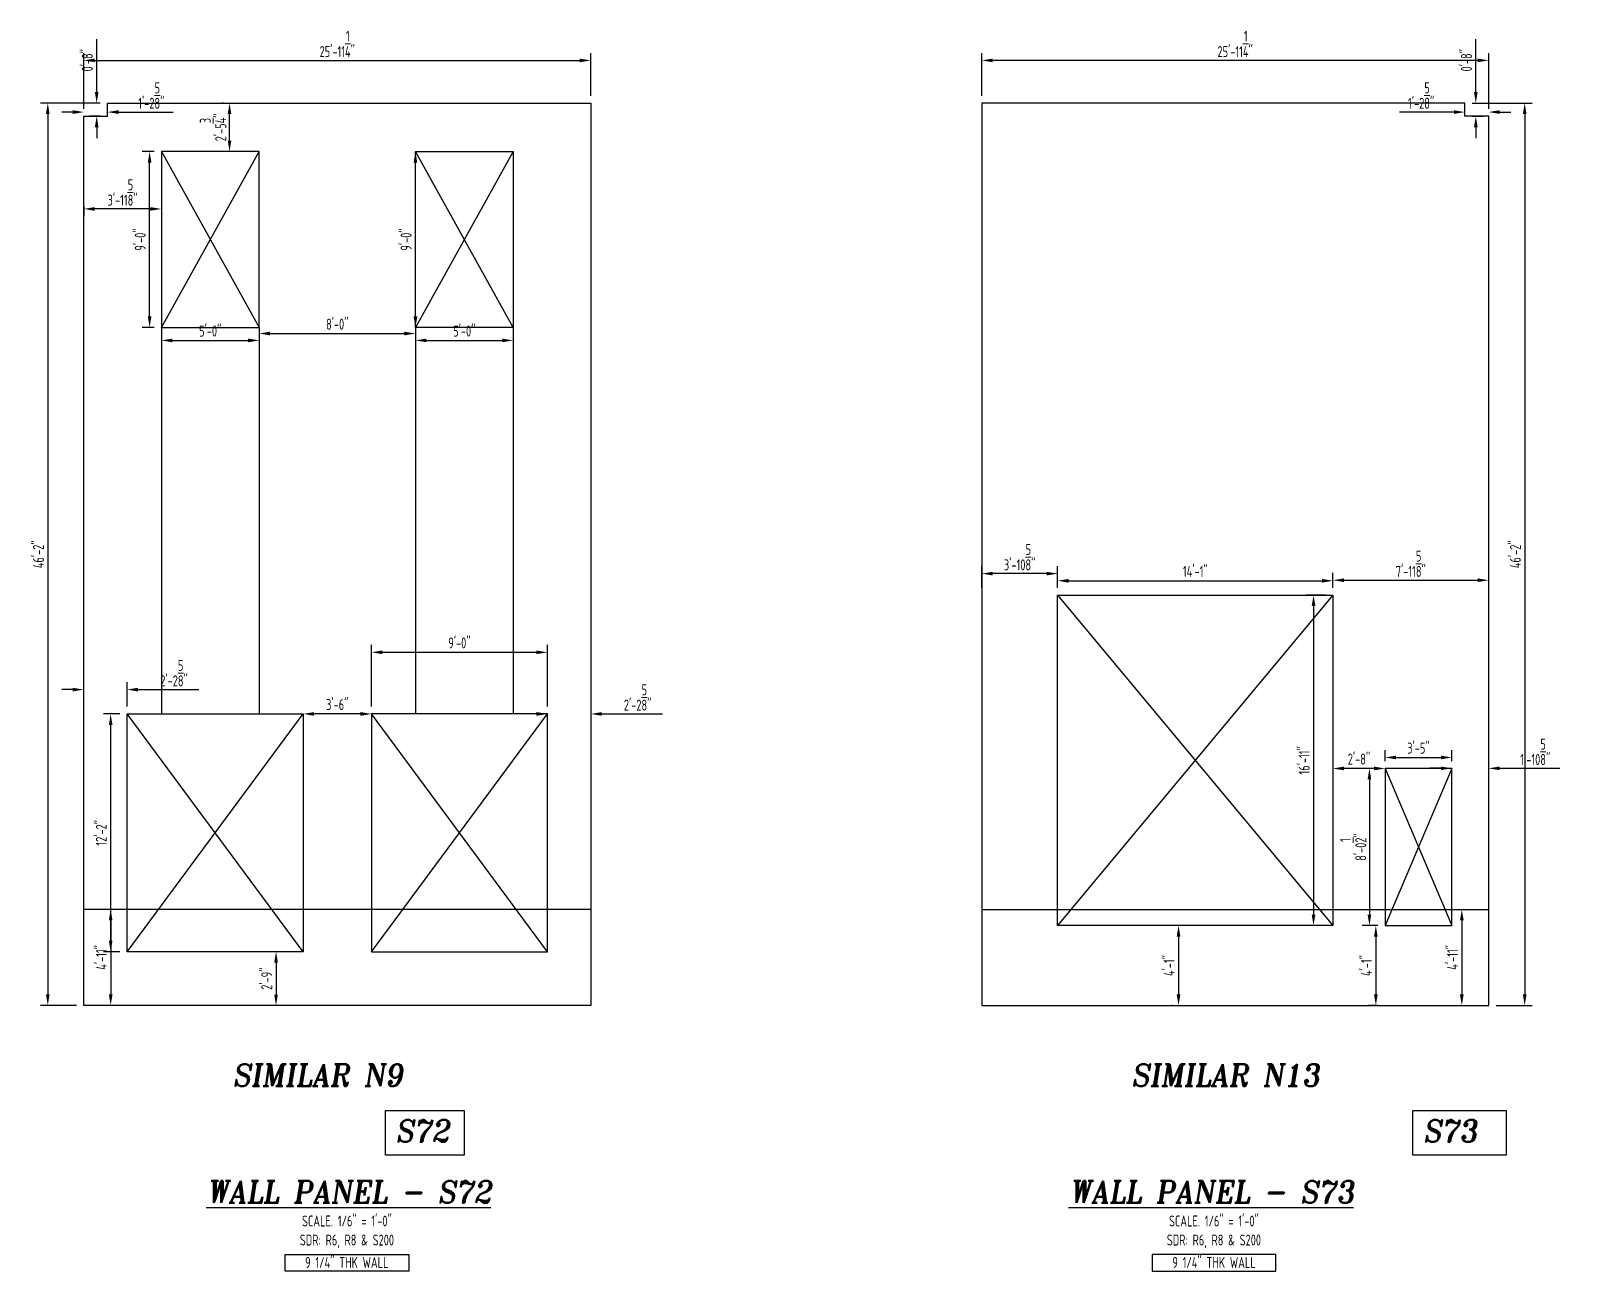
# Model space of a CAD drawing. Header units: inches. Extents: x -3675 to 38568, y -2433 to 4174.
# Drawn here: x 31306 to 32249, y 1179 to 1940 of the extents above; entities that cross this region are included whole.
import ezdxf
from ezdxf.enums import TextEntityAlignment as Align

# ---------------------------------------------------------------- set-up
doc = ezdxf.new("R2010")
doc.units = ezdxf.units.IN
doc.header["$MEASUREMENT"] = 0
doc.layers.get('0').update_dxf_attribs({"linetype": 'CONTINUOUS'})
doc.layers.get('Defpoints').update_dxf_attribs({"linetype": 'CONTINUOUS'})
for name, color, linetype in [('0-25', 7, 'CONTINUOUS'), ('0-35', 3, 'CONTINUOUS'), ('0-35TEXT', 3, 'CONTINUOUS'), ('0-50', 10, 'CONTINUOUS'), ('Hatch', 253, 'CONTINUOUS')]:
    doc.layers.add(name, color=color, linetype=linetype)
doc.layers.add('COVER', color=6, linetype='CONTINUOUS', lineweight=0, plot=False)
doc.styles.add('AR', font='ARCHQUIK.shx', dxfattribs={"width": 0.8})
doc.styles.add('ROMANT', font='romant')
doc.dimstyles.new('CADS_DIM_48', dxfattribs={"dimscale": 48, "dimtxt": 0.09375, "dimasz": 0.09375, "dimexe": 0.0625, "dimexo": 0.0625, "dimgap": 0.09375, "dimtad": 0, "dimtih": 1, "dimtoh": 1, "dimzin": 1, "dimdsep": 46, "dimlunit": 4, "dimtxsty": 'AR', "dimblk": 'CLOSED', "dimcen": 0.1875, "dimadec": 0, "dimazin": 0, "dimtfac": 1, "dimtofl": 0, "dimtmove": 0, "dimatfit": 1, "dimldrblk": 'DOTBLANK', "dimfxl": 1, "dimtzin": 0, "dimarcsym": 0})

# ---------------------------------------------------------------- blocks, each defined once
blk = doc.blocks.new('*D255')
at = {"layer": 'COVER', "color": 0, "lineweight": -2, "transparency": 16777216}
for p, q in [((31331.96, 1890.29), (31325.21, 1890.29)), ((31338.71, 1892.27), (31338.71, 1894.79)), ((31353.33, 1892.27), (31353.33, 1894.79)), ((31360.08, 1890.29), (31393.49, 1890.29))]:
    blk.add_line(p, q, dxfattribs=at)
at = {"layer": 'COVER', "color": 0, "transparency": 16777216}
for points in [[(31331.96, 1891.41), (31331.96, 1889.16), (31338.71, 1890.29)], [(31360.08, 1891.41), (31360.08, 1889.16), (31353.33, 1890.29)]]:
    blk.add_solid(points, dxfattribs=at)
at = {"layer": 'Defpoints', "color": 0, "transparency": 16777216}
for p in [(31338.71, 1887.77), (31353.33, 1890.29), (31353.33, 1887.77)]:
    blk.add_point(p, dxfattribs=at)
at = {"layer": 'COVER', "color": 0, "transparency": 16777216, "insert": (31380.16, 1900.41), "char_height": 6.75, "attachment_point": 5, "style": 'AR'}
blk.add_mtext('1\'-2{\\H1.000000x;\\S5/8;}"', dxfattribs=at)
blk = doc.blocks.new('_DotBlank')
at = {"layer": '0-35', "color": 0, "lineweight": -2}
blk.add_line((-0.5, 0), (-1, 0), dxfattribs=at)
blk.add_circle((0, 0), 0.5, dxfattribs=at)
blk = doc.blocks.new('*D256')
at = {"layer": 'COVER', "color": 0, "lineweight": -2, "transparency": 16777216}
for p, q in [((31346.63, 1902.52), (31346.63, 1934.99)), ((31348.83, 1895.77), (31342.13, 1895.77)), ((31348.83, 1887.77), (31342.13, 1887.77)), ((31346.63, 1881.02), (31346.63, 1874.27))]:
    blk.add_line(p, q, dxfattribs=at)
at = {"layer": 'COVER', "color": 0, "transparency": 16777216}
for points in [[(31345.5, 1902.52), (31347.75, 1902.52), (31346.63, 1895.77)], [(31345.5, 1881.02), (31347.75, 1881.02), (31346.63, 1887.77)]]:
    blk.add_solid(points, dxfattribs=at)
at = {"layer": 'Defpoints', "color": 0, "transparency": 16777216}
for p in [(31346.63, 1895.77), (31353.33, 1895.77), (31353.33, 1887.77)]:
    blk.add_point(p, dxfattribs=at)
at = {"layer": 'COVER', "color": 0, "transparency": 16777216, "insert": (31340.89, 1922.13), "char_height": 6.75, "attachment_point": 5, "rotation": 90, "style": 'AR'}
blk.add_mtext('0\'-8"', dxfattribs=at)
blk = doc.blocks.new('*D257')
at = {"layer": 'COVER', "color": 0, "lineweight": -2, "transparency": 16777216}
for p, q in [((31338.71, 1892.27), (31338.71, 1926.51)), ((31649.96, 1900.27), (31649.96, 1926.51)), ((31345.46, 1922.01), (31643.21, 1922.01))]:
    blk.add_line(p, q, dxfattribs=at)
at = {"layer": 'COVER', "color": 0, "transparency": 16777216}
for points in [[(31345.46, 1923.14), (31345.46, 1920.89), (31338.71, 1922.01)], [(31643.21, 1923.14), (31643.21, 1920.89), (31649.96, 1922.01)]]:
    blk.add_solid(points, dxfattribs=at)
at = {"layer": 'Defpoints', "color": 0, "transparency": 16777216}
for p in [(31649.96, 1922.01), (31338.71, 1887.77), (31649.96, 1895.77)]:
    blk.add_point(p, dxfattribs=at)
at = {"layer": 'COVER', "color": 0, "transparency": 16777216, "insert": (31494.33, 1932.14), "char_height": 6.75, "attachment_point": 5, "style": 'AR'}
blk.add_mtext('25\'-11{\\H1.000000x;\\S1/4;}"', dxfattribs=at)
blk = doc.blocks.new('*D258')
at = {"layer": 'COVER', "color": 0, "lineweight": -2, "transparency": 16777216}
for p, q in [((31348.83, 1895.77), (31312.1, 1895.77)), ((31316.6, 1889.02), (31316.6, 1348.52)), ((31334.21, 1341.77), (31312.1, 1341.77))]:
    blk.add_line(p, q, dxfattribs=at)
at = {"layer": 'COVER', "color": 0, "transparency": 16777216}
for points in [[(31315.47, 1889.02), (31317.72, 1889.02), (31316.6, 1895.77)], [(31315.47, 1348.52), (31317.72, 1348.52), (31316.6, 1341.77)]]:
    blk.add_solid(points, dxfattribs=at)
at = {"layer": 'Defpoints', "color": 0, "transparency": 16777216}
for p in [(31353.33, 1895.77), (31316.6, 1341.77), (31338.71, 1341.77)]:
    blk.add_point(p, dxfattribs=at)
at = {"layer": 'COVER', "color": 0, "transparency": 16777216, "insert": (31310.86, 1618.77), "char_height": 6.75, "attachment_point": 5, "rotation": 90, "style": 'AR'}
blk.add_mtext('46\'-2"', dxfattribs=at)
blk = doc.blocks.new('*D259')
at = {"layer": 'COVER', "color": 0, "lineweight": -2, "transparency": 16777216}
for p, q in [((31338.71, 1832.48), (31338.71, 1826.32)), ((31379.58, 1830.82), (31345.46, 1830.82)), ((31386.33, 1832.48), (31386.33, 1826.32))]:
    blk.add_line(p, q, dxfattribs=at)
at = {"layer": 'COVER', "color": 0, "transparency": 16777216}
for points in [[(31345.46, 1831.94), (31345.46, 1829.69), (31338.71, 1830.82)], [(31379.58, 1831.94), (31379.58, 1829.69), (31386.33, 1830.82)]]:
    blk.add_solid(points, dxfattribs=at)
at = {"layer": 'Defpoints', "color": 0, "transparency": 16777216}
for p in [(31338.71, 1836.98), (31338.71, 1830.82), (31386.33, 1836.98)]:
    blk.add_point(p, dxfattribs=at)
at = {"layer": 'COVER', "color": 0, "transparency": 16777216, "insert": (31362.52, 1840.94), "char_height": 6.75, "attachment_point": 5, "style": 'AR'}
blk.add_mtext('3\'-11{\\H1.000000x;\\S5/8;}"', dxfattribs=at)
blk = doc.blocks.new('*D260')
at = {"layer": 'COVER', "color": 0, "lineweight": -2, "transparency": 16777216}
blk.add_line((31508.58, 1520.77), (31480.08, 1520.77), dxfattribs=at)
at = {"layer": 'COVER', "color": 0, "transparency": 16777216}
for points in [[(31480.08, 1521.89), (31480.08, 1519.64), (31473.33, 1520.77)], [(31508.58, 1521.89), (31508.58, 1519.64), (31515.33, 1520.77)]]:
    blk.add_solid(points, dxfattribs=at)
at = {"layer": 'Defpoints', "color": 0, "transparency": 16777216}
for p in [(31473.33, 1520.77), (31473.33, 1520.77), (31515.33, 1520.77)]:
    blk.add_point(p, dxfattribs=at)
at = {"layer": 'COVER', "color": 0, "transparency": 16777216, "insert": (31494.33, 1526.51), "char_height": 6.75, "attachment_point": 5, "style": 'AR'}
blk.add_mtext('3\'-6"', dxfattribs=at)
blk = doc.blocks.new('*D261')
at = {"layer": 'COVER', "color": 0, "lineweight": -2, "transparency": 16777216}
for p, q in [((31515.33, 1525.27), (31515.33, 1563.08)), ((31522.08, 1558.58), (31616.58, 1558.58)), ((31623.33, 1525.27), (31623.33, 1563.08))]:
    blk.add_line(p, q, dxfattribs=at)
at = {"layer": 'COVER', "color": 0, "transparency": 16777216}
for points in [[(31522.08, 1559.71), (31522.08, 1557.46), (31515.33, 1558.58)], [(31616.58, 1559.71), (31616.58, 1557.46), (31623.33, 1558.58)]]:
    blk.add_solid(points, dxfattribs=at)
at = {"layer": 'Defpoints', "color": 0, "transparency": 16777216}
for p in [(31623.33, 1558.58), (31515.33, 1520.77), (31623.33, 1520.77)]:
    blk.add_point(p, dxfattribs=at)
at = {"layer": 'COVER', "color": 0, "transparency": 16777216, "insert": (31569.33, 1564.33), "char_height": 6.75, "attachment_point": 5, "style": 'AR'}
blk.add_mtext('9\'-0"', dxfattribs=at)
blk = doc.blocks.new('*D262')
at = {"layer": 'COVER', "color": 0, "lineweight": -2, "transparency": 16777216}
for p, q in [((31616.58, 1520.77), (31609.83, 1520.77)), ((31656.71, 1520.77), (31694.03, 1520.77))]:
    blk.add_line(p, q, dxfattribs=at)
at = {"layer": 'COVER', "color": 0, "transparency": 16777216}
for points in [[(31616.58, 1521.89), (31616.58, 1519.64), (31623.33, 1520.77)], [(31656.71, 1521.89), (31656.71, 1519.64), (31649.96, 1520.77)]]:
    blk.add_solid(points, dxfattribs=at)
at = {"layer": 'Defpoints', "color": 0, "transparency": 16777216}
for p in [(31623.33, 1520.77), (31649.96, 1520.77), (31649.96, 1520.77)]:
    blk.add_point(p, dxfattribs=at)
at = {"layer": 'COVER', "color": 0, "transparency": 16777216, "insert": (31678.74, 1530.89), "char_height": 6.75, "attachment_point": 5, "style": 'AR'}
blk.add_mtext('2\'-2{\\H1.000000x;\\S5/8;}"', dxfattribs=at)
blk = doc.blocks.new('*D263')
at = {"layer": 'COVER', "color": 0, "lineweight": -2, "transparency": 16777216}
for p, q in [((31338.71, 1525.27), (31338.71, 1540.19)), ((31365.33, 1525.27), (31365.33, 1540.19)), ((31331.96, 1535.69), (31325.21, 1535.69)), ((31372.08, 1535.69), (31409.4, 1535.69))]:
    blk.add_line(p, q, dxfattribs=at)
at = {"layer": 'COVER', "color": 0, "transparency": 16777216}
for points in [[(31331.96, 1536.81), (31331.96, 1534.56), (31338.71, 1535.69)], [(31372.08, 1536.81), (31372.08, 1534.56), (31365.33, 1535.69)]]:
    blk.add_solid(points, dxfattribs=at)
at = {"layer": 'Defpoints', "color": 0, "transparency": 16777216}
for p in [(31338.71, 1535.69), (31338.71, 1520.77), (31365.33, 1520.77)]:
    blk.add_point(p, dxfattribs=at)
at = {"layer": 'COVER', "color": 0, "transparency": 16777216, "insert": (31394.12, 1545.81), "char_height": 6.75, "attachment_point": 5, "style": 'AR'}
blk.add_mtext('2\'-2{\\H1.000000x;\\S5/8;}"', dxfattribs=at)
blk = doc.blocks.new('*D264')
at = {"layer": 'COVER', "color": 0, "lineweight": -2, "transparency": 16777216}
for p, q in [((31360.83, 1520.77), (31350.71, 1520.77)), ((31355.21, 1381.52), (31355.21, 1514.02)), ((31360.83, 1374.77), (31350.71, 1374.77))]:
    blk.add_line(p, q, dxfattribs=at)
at = {"layer": 'COVER', "color": 0, "transparency": 16777216}
for points in [[(31354.09, 1514.02), (31356.34, 1514.02), (31355.21, 1520.77)], [(31354.09, 1381.52), (31356.34, 1381.52), (31355.21, 1374.77)]]:
    blk.add_solid(points, dxfattribs=at)
at = {"layer": 'Defpoints', "color": 0, "transparency": 16777216}
for p in [(31355.21, 1520.77), (31365.33, 1520.77), (31365.33, 1374.77)]:
    blk.add_point(p, dxfattribs=at)
at = {"layer": 'COVER', "color": 0, "transparency": 16777216, "insert": (31349.47, 1447.77), "char_height": 6.75, "attachment_point": 5, "rotation": 90, "style": 'AR'}
blk.add_mtext('12\'-2"', dxfattribs=at)
blk = doc.blocks.new('*D265')
at = {"layer": 'COVER', "color": 0, "lineweight": -2, "transparency": 16777216}
for p, q in [((31351.27, 1400.77), (31350.71, 1400.77)), ((31355.21, 1394.02), (31355.21, 1348.52)), ((31351.27, 1341.77), (31350.71, 1341.77))]:
    blk.add_line(p, q, dxfattribs=at)
at = {"layer": 'COVER', "color": 0, "transparency": 16777216}
for points in [[(31354.09, 1394.02), (31356.34, 1394.02), (31355.21, 1400.77)], [(31354.09, 1348.52), (31356.34, 1348.52), (31355.21, 1341.77)]]:
    blk.add_solid(points, dxfattribs=at)
at = {"layer": 'Defpoints', "color": 0, "transparency": 16777216}
for p in [(31355.77, 1400.77), (31355.21, 1341.77), (31355.77, 1341.77)]:
    blk.add_point(p, dxfattribs=at)
at = {"layer": 'COVER', "color": 0, "transparency": 16777216, "insert": (31349.47, 1371.27), "char_height": 6.75, "attachment_point": 5, "rotation": 90, "style": 'AR'}
blk.add_mtext('4\'-11"', dxfattribs=at)
blk = doc.blocks.new('*D266')
at = {"layer": 'COVER', "color": 0, "lineweight": -2, "transparency": 16777216}
for p, q in [((31381.83, 1866.02), (31374.62, 1866.02)), ((31379.12, 1764.81), (31379.12, 1859.27)), ((31381.83, 1758.06), (31374.62, 1758.06))]:
    blk.add_line(p, q, dxfattribs=at)
at = {"layer": 'COVER', "color": 0, "transparency": 16777216}
for points in [[(31377.99, 1859.27), (31380.24, 1859.27), (31379.12, 1866.02)], [(31377.99, 1764.81), (31380.24, 1764.81), (31379.12, 1758.06)]]:
    blk.add_solid(points, dxfattribs=at)
at = {"layer": 'Defpoints', "color": 0, "transparency": 16777216}
for p in [(31379.12, 1866.02), (31386.33, 1866.02), (31386.33, 1758.06)]:
    blk.add_point(p, dxfattribs=at)
at = {"layer": 'COVER', "color": 0, "transparency": 16777216, "insert": (31373.38, 1812.04), "char_height": 6.75, "attachment_point": 5, "rotation": 90, "style": 'AR'}
blk.add_mtext('9\'-0"', dxfattribs=at)
blk = doc.blocks.new('*D267')
at = {"layer": 'COVER', "color": 0, "lineweight": -2, "transparency": 16777216}
for p, q in [((31386.33, 1753.56), (31386.33, 1745.59)), ((31393.08, 1750.09), (31439.59, 1750.09)), ((31446.34, 1753.56), (31446.34, 1745.59))]:
    blk.add_line(p, q, dxfattribs=at)
at = {"layer": 'COVER', "color": 0, "transparency": 16777216}
for points in [[(31393.08, 1751.21), (31393.08, 1748.96), (31386.33, 1750.09)], [(31439.59, 1751.21), (31439.59, 1748.96), (31446.34, 1750.09)]]:
    blk.add_solid(points, dxfattribs=at)
at = {"layer": 'Defpoints', "color": 0, "transparency": 16777216}
for p in [(31386.33, 1758.06), (31446.34, 1758.06), (31446.34, 1750.09)]:
    blk.add_point(p, dxfattribs=at)
at = {"layer": 'COVER', "color": 0, "transparency": 16777216, "insert": (31416.34, 1755.83), "char_height": 6.75, "attachment_point": 5, "style": 'AR'}
blk.add_mtext('5\'-0"', dxfattribs=at)
blk = doc.blocks.new('*D268')
at = {"layer": 'COVER', "color": 0, "lineweight": -2, "transparency": 16777216}
for p, q in [((31446.34, 1753.56), (31446.34, 1749.82)), ((31453.09, 1754.32), (31535.58, 1754.32)), ((31542.33, 1753.56), (31542.33, 1749.82))]:
    blk.add_line(p, q, dxfattribs=at)
at = {"layer": 'COVER', "color": 0, "transparency": 16777216}
for points in [[(31453.09, 1755.45), (31453.09, 1753.2), (31446.34, 1754.32)], [(31535.58, 1755.45), (31535.58, 1753.2), (31542.33, 1754.32)]]:
    blk.add_solid(points, dxfattribs=at)
at = {"layer": 'Defpoints', "color": 0, "transparency": 16777216}
for p in [(31446.34, 1758.06), (31542.33, 1758.06), (31542.33, 1754.32)]:
    blk.add_point(p, dxfattribs=at)
at = {"layer": 'COVER', "color": 0, "transparency": 16777216, "insert": (31494.33, 1760.06), "char_height": 6.75, "attachment_point": 5, "style": 'AR'}
blk.add_mtext('8\'-0"', dxfattribs=at)
blk = doc.blocks.new('*D269')
at = {"layer": 'COVER', "color": 0, "lineweight": -2, "transparency": 16777216}
blk.add_line((31542.33, 1764.81), (31542.33, 1859.27), dxfattribs=at)
at = {"layer": 'COVER', "color": 0, "transparency": 16777216}
for points in [[(31541.2, 1859.27), (31543.45, 1859.27), (31542.33, 1866.02)], [(31541.2, 1764.81), (31543.45, 1764.81), (31542.33, 1758.06)]]:
    blk.add_solid(points, dxfattribs=at)
at = {"layer": 'Defpoints', "color": 0, "transparency": 16777216}
for p in [(31542.33, 1866.02), (31542.33, 1866.02), (31542.33, 1758.06)]:
    blk.add_point(p, dxfattribs=at)
at = {"layer": 'COVER', "color": 0, "transparency": 16777216, "insert": (31536.58, 1812.04), "char_height": 6.75, "attachment_point": 5, "rotation": 90, "style": 'AR'}
blk.add_mtext('9\'-0"', dxfattribs=at)
blk = doc.blocks.new('*D270')
at = {"layer": 'COVER', "color": 0, "lineweight": -2, "transparency": 16777216}
for p, q in [((31542.33, 1753.56), (31542.33, 1745.59)), ((31549.08, 1750.09), (31595.58, 1750.09)), ((31602.33, 1753.56), (31602.33, 1745.59))]:
    blk.add_line(p, q, dxfattribs=at)
at = {"layer": 'COVER', "color": 0, "transparency": 16777216}
for points in [[(31549.08, 1751.21), (31549.08, 1748.96), (31542.33, 1750.09)], [(31595.58, 1751.21), (31595.58, 1748.96), (31602.33, 1750.09)]]:
    blk.add_solid(points, dxfattribs=at)
at = {"layer": 'Defpoints', "color": 0, "transparency": 16777216}
for p in [(31542.33, 1758.06), (31602.33, 1758.06), (31602.33, 1750.09)]:
    blk.add_point(p, dxfattribs=at)
at = {"layer": 'COVER', "color": 0, "transparency": 16777216, "insert": (31572.33, 1755.83), "char_height": 6.75, "attachment_point": 5, "style": 'AR'}
blk.add_mtext('5\'-0"', dxfattribs=at)
blk = doc.blocks.new('*D271')
at = {"layer": 'COVER', "color": 0, "lineweight": -2, "transparency": 16777216}
for p, q in [((31453.7, 1374.73), (31452.24, 1374.73)), ((31456.74, 1367.98), (31456.74, 1348.48)), ((31453.7, 1341.73), (31452.24, 1341.73))]:
    blk.add_line(p, q, dxfattribs=at)
at = {"layer": 'COVER', "color": 0, "transparency": 16777216}
for points in [[(31455.61, 1367.98), (31457.86, 1367.98), (31456.74, 1374.73)], [(31455.61, 1348.48), (31457.86, 1348.48), (31456.74, 1341.73)]]:
    blk.add_solid(points, dxfattribs=at)
at = {"layer": 'Defpoints', "color": 0, "transparency": 16777216}
for p in [(31458.2, 1374.73), (31456.74, 1341.73), (31458.2, 1341.73)]:
    blk.add_point(p, dxfattribs=at)
at = {"layer": 'COVER', "color": 0, "transparency": 16777216, "insert": (31451, 1358.23), "char_height": 6.75, "attachment_point": 5, "rotation": 90, "style": 'AR'}
blk.add_mtext('2\'-9"', dxfattribs=at)
blk = doc.blocks.new('*D272')
at = {"layer": 'COVER', "color": 0, "lineweight": -2, "transparency": 16777216}
for p, q in [((31424.53, 1895.77), (31423.67, 1895.77)), ((31428.17, 1872.77), (31428.17, 1889.02)), ((31424.53, 1866.02), (31423.67, 1866.02))]:
    blk.add_line(p, q, dxfattribs=at)
at = {"layer": 'COVER', "color": 0, "transparency": 16777216}
for points in [[(31427.05, 1889.02), (31429.3, 1889.02), (31428.17, 1895.77)], [(31427.05, 1872.77), (31429.3, 1872.77), (31428.17, 1866.02)]]:
    blk.add_solid(points, dxfattribs=at)
at = {"layer": 'Defpoints', "color": 0, "transparency": 16777216}
for p in [(31428.17, 1895.77), (31429.03, 1895.77), (31429.03, 1866.02)]:
    blk.add_point(p, dxfattribs=at)
at = {"layer": 'COVER', "color": 0, "transparency": 16777216, "insert": (31418.05, 1880.89), "char_height": 6.75, "attachment_point": 5, "rotation": 90, "style": 'AR'}
blk.add_mtext('2\'-5{\\H1.000000x;\\S3/4;}"', dxfattribs=at)
blk = doc.blocks.new('*D273')
at = {"layer": 'COVER', "color": 0, "lineweight": -2, "transparency": 16777216}
for p, q in [((32179.83, 1890.29), (32146.42, 1890.29)), ((32186.58, 1892.27), (32186.58, 1894.79)), ((32201.21, 1892.27), (32201.21, 1894.79)), ((32207.96, 1890.29), (32214.71, 1890.29))]:
    blk.add_line(p, q, dxfattribs=at)
at = {"layer": 'COVER', "color": 0, "transparency": 16777216}
for points in [[(32179.83, 1891.41), (32179.83, 1889.16), (32186.58, 1890.29)], [(32207.96, 1891.41), (32207.96, 1889.16), (32201.21, 1890.29)]]:
    blk.add_solid(points, dxfattribs=at)
at = {"layer": 'Defpoints', "color": 0, "transparency": 16777216}
for p in [(32186.58, 1890.29), (32186.58, 1887.77), (32201.21, 1887.77)]:
    blk.add_point(p, dxfattribs=at)
at = {"layer": 'COVER', "color": 0, "transparency": 16777216, "insert": (32159.75, 1900.41), "char_height": 6.75, "attachment_point": 5, "style": 'AR'}
blk.add_mtext('1\'-2{\\H1.000000x;\\S5/8;}"', dxfattribs=at)
blk = doc.blocks.new('*D274')
at = {"layer": 'COVER', "color": 0, "lineweight": -2, "transparency": 16777216}
for p, q in [((32193.29, 1902.52), (32193.29, 1934.99)), ((32191.08, 1895.77), (32197.79, 1895.77)), ((32191.08, 1887.77), (32197.79, 1887.77)), ((32193.29, 1881.02), (32193.29, 1874.27))]:
    blk.add_line(p, q, dxfattribs=at)
at = {"layer": 'COVER', "color": 0, "transparency": 16777216}
for points in [[(32192.16, 1902.52), (32194.41, 1902.52), (32193.29, 1895.77)], [(32192.16, 1881.02), (32194.41, 1881.02), (32193.29, 1887.77)]]:
    blk.add_solid(points, dxfattribs=at)
at = {"layer": 'Defpoints', "color": 0, "transparency": 16777216}
for p in [(32186.58, 1895.77), (32186.58, 1887.77), (32193.29, 1895.77)]:
    blk.add_point(p, dxfattribs=at)
at = {"layer": 'COVER', "color": 0, "transparency": 16777216, "insert": (32187.55, 1922.13), "char_height": 6.75, "attachment_point": 5, "rotation": 90, "style": 'AR'}
blk.add_mtext('0\'-8"', dxfattribs=at)
blk = doc.blocks.new('*D275')
at = {"layer": 'COVER', "color": 0, "lineweight": -2, "transparency": 16777216}
for p, q in [((31889.96, 1900.27), (31889.96, 1926.51)), ((32201.21, 1892.27), (32201.21, 1926.51)), ((32194.46, 1922.01), (31896.71, 1922.01))]:
    blk.add_line(p, q, dxfattribs=at)
at = {"layer": 'COVER', "color": 0, "transparency": 16777216}
for points in [[(31896.71, 1923.14), (31896.71, 1920.89), (31889.96, 1922.01)], [(32194.46, 1923.14), (32194.46, 1920.89), (32201.21, 1922.01)]]:
    blk.add_solid(points, dxfattribs=at)
at = {"layer": 'Defpoints', "color": 0, "transparency": 16777216}
for p in [(31889.96, 1922.01), (31889.96, 1895.77), (32201.21, 1887.77)]:
    blk.add_point(p, dxfattribs=at)
at = {"layer": 'COVER', "color": 0, "transparency": 16777216, "insert": (32045.58, 1932.14), "char_height": 6.75, "attachment_point": 5, "style": 'AR'}
blk.add_mtext('25\'-11{\\H1.000000x;\\S1/4;}"', dxfattribs=at)
blk = doc.blocks.new('*D276')
at = {"layer": 'COVER', "color": 0, "lineweight": -2, "transparency": 16777216}
for p, q in [((32191.08, 1895.77), (32227.82, 1895.77)), ((32223.32, 1889.02), (32223.32, 1348.52)), ((32205.71, 1341.77), (32227.82, 1341.77))]:
    blk.add_line(p, q, dxfattribs=at)
at = {"layer": 'COVER', "color": 0, "transparency": 16777216}
for points in [[(32222.19, 1889.02), (32224.44, 1889.02), (32223.32, 1895.77)], [(32222.19, 1348.52), (32224.44, 1348.52), (32223.32, 1341.77)]]:
    blk.add_solid(points, dxfattribs=at)
at = {"layer": 'Defpoints', "color": 0, "transparency": 16777216}
for p in [(32186.58, 1895.77), (32201.21, 1341.77), (32223.32, 1341.77)]:
    blk.add_point(p, dxfattribs=at)
at = {"layer": 'COVER', "color": 0, "transparency": 16777216, "insert": (32217.58, 1618.77), "char_height": 6.75, "attachment_point": 5, "rotation": 90, "style": 'AR'}
blk.add_mtext('46\'-2"', dxfattribs=at)
blk = doc.blocks.new('*D277')
at = {"layer": 'COVER', "color": 0, "lineweight": -2, "transparency": 16777216}
for p, q in [((32188.64, 1400.77), (32189.2, 1400.77)), ((32184.7, 1394.02), (32184.7, 1348.52)), ((32188.64, 1341.77), (32189.2, 1341.77))]:
    blk.add_line(p, q, dxfattribs=at)
at = {"layer": 'COVER', "color": 0, "transparency": 16777216}
for points in [[(32183.58, 1394.02), (32185.83, 1394.02), (32184.7, 1400.77)], [(32183.58, 1348.52), (32185.83, 1348.52), (32184.7, 1341.77)]]:
    blk.add_solid(points, dxfattribs=at)
at = {"layer": 'Defpoints', "color": 0, "transparency": 16777216}
for p in [(32184.14, 1400.77), (32184.14, 1341.77), (32184.7, 1341.77)]:
    blk.add_point(p, dxfattribs=at)
at = {"layer": 'COVER', "color": 0, "transparency": 16777216, "insert": (32178.96, 1371.27), "char_height": 6.75, "attachment_point": 5, "rotation": 90, "style": 'AR'}
blk.add_mtext('4\'-11"', dxfattribs=at)
blk = doc.blocks.new('*D278')
at = {"layer": 'COVER', "color": 0, "lineweight": -2, "transparency": 16777216}
for p, q in [((32006.79, 1390.77), (32006.29, 1390.77)), ((32010.79, 1384.02), (32010.79, 1348.52)), ((32006.79, 1341.77), (32006.29, 1341.77))]:
    blk.add_line(p, q, dxfattribs=at)
at = {"layer": 'COVER', "color": 0, "transparency": 16777216}
for points in [[(32009.67, 1384.02), (32011.92, 1384.02), (32010.79, 1390.77)], [(32009.67, 1348.52), (32011.92, 1348.52), (32010.79, 1341.77)]]:
    blk.add_solid(points, dxfattribs=at)
at = {"layer": 'Defpoints', "color": 0, "transparency": 16777216}
for p in [(32011.29, 1390.77), (32010.79, 1341.77), (32011.29, 1341.77)]:
    blk.add_point(p, dxfattribs=at)
at = {"layer": 'COVER', "color": 0, "transparency": 16777216, "insert": (32005.05, 1366.27), "char_height": 6.75, "attachment_point": 5, "rotation": 90, "style": 'AR'}
blk.add_mtext('4\'-1"', dxfattribs=at)
blk = doc.blocks.new('*D279')
at = {"layer": 'COVER', "color": 0, "lineweight": -2, "transparency": 16777216}
for p, q in [((31889.96, 1598.27), (31889.96, 1611.39)), ((31929.83, 1606.89), (31896.71, 1606.89)), ((31936.58, 1598.27), (31936.58, 1611.39))]:
    blk.add_line(p, q, dxfattribs=at)
at = {"layer": 'COVER', "color": 0, "transparency": 16777216}
for points in [[(31896.71, 1608.02), (31896.71, 1605.77), (31889.96, 1606.89)], [(31929.83, 1608.02), (31929.83, 1605.77), (31936.58, 1606.89)]]:
    blk.add_solid(points, dxfattribs=at)
at = {"layer": 'Defpoints', "color": 0, "transparency": 16777216}
for p in [(31889.96, 1606.89), (31889.96, 1593.77), (31936.58, 1593.77)]:
    blk.add_point(p, dxfattribs=at)
at = {"layer": 'COVER', "color": 0, "transparency": 16777216, "insert": (31913.27, 1617.02), "char_height": 6.75, "attachment_point": 5, "style": 'AR'}
blk.add_mtext('3\'-10{\\H1.000000x;\\S5/8;}"', dxfattribs=at)
blk = doc.blocks.new('*D280')
at = {"layer": 'COVER', "color": 0, "lineweight": -2, "transparency": 16777216}
for p, q in [((31936.58, 1598.27), (31936.58, 1607.01)), ((32105.58, 1598.27), (32105.58, 1607.01)), ((31943.33, 1602.51), (32098.83, 1602.51))]:
    blk.add_line(p, q, dxfattribs=at)
at = {"layer": 'COVER', "color": 0, "transparency": 16777216}
for points in [[(31943.33, 1603.63), (31943.33, 1601.38), (31936.58, 1602.51)], [(32098.83, 1603.63), (32098.83, 1601.38), (32105.58, 1602.51)]]:
    blk.add_solid(points, dxfattribs=at)
at = {"layer": 'Defpoints', "color": 0, "transparency": 16777216}
for p in [(32105.58, 1602.51), (31936.58, 1593.77), (32105.58, 1593.77)]:
    blk.add_point(p, dxfattribs=at)
at = {"layer": 'COVER', "color": 0, "transparency": 16777216, "insert": (32021.08, 1608.25), "char_height": 6.75, "attachment_point": 5, "style": 'AR'}
blk.add_mtext('14\'-1"', dxfattribs=at)
blk = doc.blocks.new('*D281')
at = {"layer": 'COVER', "color": 0, "lineweight": -2, "transparency": 16777216}
for p, q in [((32105.58, 1598.27), (32105.58, 1607.35)), ((32201.21, 1598.27), (32201.21, 1607.35)), ((32112.33, 1602.85), (32194.46, 1602.85))]:
    blk.add_line(p, q, dxfattribs=at)
at = {"layer": 'COVER', "color": 0, "transparency": 16777216}
for points in [[(32112.33, 1603.97), (32112.33, 1601.72), (32105.58, 1602.85)], [(32194.46, 1603.97), (32194.46, 1601.72), (32201.21, 1602.85)]]:
    blk.add_solid(points, dxfattribs=at)
at = {"layer": 'Defpoints', "color": 0, "transparency": 16777216}
for p in [(32201.21, 1602.85), (32105.58, 1593.77), (32201.21, 1593.77)]:
    blk.add_point(p, dxfattribs=at)
at = {"layer": 'COVER', "color": 0, "transparency": 16777216, "insert": (32153.4, 1612.97), "char_height": 6.75, "attachment_point": 5, "style": 'AR'}
blk.add_mtext('7\'-11{\\H1.000000x;\\S5/8;}"', dxfattribs=at)
blk = doc.blocks.new('*D282')
at = {"layer": 'COVER', "color": 0, "lineweight": -2, "transparency": 16777216}
for p, q in [((32133.08, 1487.27), (32123.48, 1487.27)), ((32127.98, 1480.52), (32127.98, 1397.52)), ((32133.08, 1390.77), (32123.48, 1390.77))]:
    blk.add_line(p, q, dxfattribs=at)
at = {"layer": 'COVER', "color": 0, "transparency": 16777216}
for points in [[(32126.86, 1480.52), (32129.11, 1480.52), (32127.98, 1487.27)], [(32126.86, 1397.52), (32129.11, 1397.52), (32127.98, 1390.77)]]:
    blk.add_solid(points, dxfattribs=at)
at = {"layer": 'Defpoints', "color": 0, "transparency": 16777216}
for p in [(32137.58, 1487.27), (32127.98, 1390.77), (32137.58, 1390.77)]:
    blk.add_point(p, dxfattribs=at)
at = {"layer": 'COVER', "color": 0, "transparency": 16777216, "insert": (32117.97, 1439.02), "char_height": 6.75, "attachment_point": 5, "rotation": 90, "style": 'AR'}
blk.add_mtext('8\'-0{\\H1.000000x;\\S1/2;}"', dxfattribs=at)
blk = doc.blocks.new('*D283')
at = {"layer": 'COVER', "color": 0, "lineweight": -2, "transparency": 16777216}
for p, q in [((32137.58, 1491.77), (32137.58, 1498.52)), ((32144.33, 1494.02), (32171.83, 1494.02)), ((32178.58, 1491.77), (32178.58, 1498.52))]:
    blk.add_line(p, q, dxfattribs=at)
at = {"layer": 'COVER', "color": 0, "transparency": 16777216}
for points in [[(32144.33, 1495.15), (32144.33, 1492.9), (32137.58, 1494.02)], [(32171.83, 1495.15), (32171.83, 1492.9), (32178.58, 1494.02)]]:
    blk.add_solid(points, dxfattribs=at)
at = {"layer": 'Defpoints', "color": 0, "transparency": 16777216}
for p in [(32178.58, 1494.02), (32137.58, 1487.27), (32178.58, 1487.27)]:
    blk.add_point(p, dxfattribs=at)
at = {"layer": 'COVER', "color": 0, "transparency": 16777216, "insert": (32158.08, 1499.77), "char_height": 6.75, "attachment_point": 5, "style": 'AR'}
blk.add_mtext('3\'-5"', dxfattribs=at)
blk = doc.blocks.new('*D284')
at = {"layer": 'COVER', "color": 0, "lineweight": -2, "transparency": 16777216}
blk.add_line((32130.83, 1487.27), (32112.33, 1487.27), dxfattribs=at)
at = {"layer": 'COVER', "color": 0, "transparency": 16777216}
for points in [[(32112.33, 1488.39), (32112.33, 1486.14), (32105.58, 1487.27)], [(32130.83, 1488.39), (32130.83, 1486.14), (32137.58, 1487.27)]]:
    blk.add_solid(points, dxfattribs=at)
at = {"layer": 'Defpoints', "color": 0, "transparency": 16777216}
for p in [(32105.58, 1487.27), (32105.58, 1487.27), (32137.58, 1487.27)]:
    blk.add_point(p, dxfattribs=at)
at = {"layer": 'COVER', "color": 0, "transparency": 16777216, "insert": (32121.58, 1493.01), "char_height": 6.75, "attachment_point": 5, "style": 'AR'}
blk.add_mtext('2\'-8"', dxfattribs=at)
blk = doc.blocks.new('*D285')
at = {"layer": 'COVER', "color": 0, "lineweight": -2, "transparency": 16777216}
for p, q in [((32178.58, 1491.77), (32178.58, 1491.86)), ((32201.21, 1491.77), (32201.21, 1491.86)), ((32171.83, 1487.36), (32165.08, 1487.36)), ((32207.96, 1487.36), (32244.9, 1487.36))]:
    blk.add_line(p, q, dxfattribs=at)
at = {"layer": 'COVER', "color": 0, "transparency": 16777216}
for points in [[(32171.83, 1488.49), (32171.83, 1486.24), (32178.58, 1487.36)], [(32207.96, 1488.49), (32207.96, 1486.24), (32201.21, 1487.36)]]:
    blk.add_solid(points, dxfattribs=at)
at = {"layer": 'Defpoints', "color": 0, "transparency": 16777216}
for p in [(32178.58, 1487.27), (32201.21, 1487.36), (32201.21, 1487.27)]:
    blk.add_point(p, dxfattribs=at)
at = {"layer": 'COVER', "color": 0, "transparency": 16777216, "insert": (32229.81, 1497.49), "char_height": 6.75, "attachment_point": 5, "style": 'AR'}
blk.add_mtext('1\'-10{\\H1.000000x;\\S5/8;}"', dxfattribs=at)
blk = doc.blocks.new('*D286')
at = {"layer": 'COVER', "color": 0, "lineweight": -2, "transparency": 16777216}
for p, q in [((32133.08, 1390.77), (32127.43, 1390.77)), ((32131.93, 1384.02), (32131.93, 1348.52)), ((32133.08, 1341.77), (32127.43, 1341.77))]:
    blk.add_line(p, q, dxfattribs=at)
at = {"layer": 'COVER', "color": 0, "transparency": 16777216}
for points in [[(32130.8, 1384.02), (32133.05, 1384.02), (32131.93, 1390.77)], [(32130.8, 1348.52), (32133.05, 1348.52), (32131.93, 1341.77)]]:
    blk.add_solid(points, dxfattribs=at)
at = {"layer": 'Defpoints', "color": 0, "transparency": 16777216}
for p in [(32137.58, 1390.77), (32131.93, 1341.77), (32137.58, 1341.77)]:
    blk.add_point(p, dxfattribs=at)
at = {"layer": 'COVER', "color": 0, "transparency": 16777216, "insert": (32126.18, 1366.27), "char_height": 6.75, "attachment_point": 5, "rotation": 90, "style": 'AR'}
blk.add_mtext('4\'-1"', dxfattribs=at)
blk = doc.blocks.new('*D287')
at = {"layer": 'COVER', "color": 0, "lineweight": -2, "transparency": 16777216}
for p, q in [((32101.08, 1593.77), (32089.17, 1593.77)), ((32093.67, 1587.02), (32093.67, 1397.52)), ((32101.08, 1390.77), (32089.17, 1390.77))]:
    blk.add_line(p, q, dxfattribs=at)
at = {"layer": 'COVER', "color": 0, "transparency": 16777216}
for points in [[(32092.55, 1587.02), (32094.8, 1587.02), (32093.67, 1593.77)], [(32092.55, 1397.52), (32094.8, 1397.52), (32093.67, 1390.77)]]:
    blk.add_solid(points, dxfattribs=at)
at = {"layer": 'Defpoints', "color": 0, "transparency": 16777216}
for p in [(32105.58, 1593.77), (32093.67, 1390.77), (32105.58, 1390.77)]:
    blk.add_point(p, dxfattribs=at)
at = {"layer": 'COVER', "color": 0, "transparency": 16777216, "insert": (32087.93, 1492.27), "char_height": 6.75, "attachment_point": 5, "rotation": 90, "style": 'AR'}
blk.add_mtext('16\'-11"', dxfattribs=at)

msp = doc.modelspace()

# ---------------------------------------------------------------- linework, layer by layer
at = {"layer": '0-25'}
for p, q in [((31386.33283, 1866.01645), (31446.3398, 1758.05662)), ((31386.33283, 1758.05662), (31446.3398, 1866.01645)), ((31602.33283, 1866.01645), (31542.32586, 1758.05662)), ((31602.33283, 1758.05662), (31542.32586, 1866.01645)), ((31365.33283, 1374.76645), (31473.33283, 1520.7669)), ((31473.33283, 1374.76645), (31365.33283, 1520.7669)), ((31623.33283, 1374.76645), (31515.33283, 1520.7669)), ((31515.33283, 1374.76645), (31623.33283, 1520.7669))]:
    msp.add_line(p, q, dxfattribs=at)
for points in [[(32105.58283, 1593.76645), (31936.58283, 1390.76645)], [(31936.58283, 1593.76645), (32105.58283, 1390.76645)], [(32178.58283, 1487.26645), (32137.58283, 1390.76645)], [(32137.58283, 1487.26645), (32178.58283, 1390.76645)]]:
    msp.add_lwpolyline(points, dxfattribs=at)
at = {"layer": '0-35'}
for points in [[(31353.33283, 1895.76645), (31649.95783, 1895.76645), (31649.95783, 1341.76645), (31338.70783, 1341.76645), (31338.70783, 1887.76645), (31353.33283, 1887.76645)], [(32186.58283, 1895.76645), (31889.95783, 1895.76645), (31889.95783, 1341.76645), (32201.20783, 1341.76645), (32201.20783, 1887.76645), (32186.58283, 1887.76645)], [(31386.33283, 1758.05662), (31446.3398, 1758.05662), (31446.3398, 1866.01645), (31386.33283, 1866.01645)], [(31602.33283, 1758.05662), (31542.32586, 1758.05662), (31542.32586, 1866.01645), (31602.33283, 1866.01645)], [(32105.58283, 1593.76645), (32105.58283, 1390.76645), (31936.58283, 1390.76645), (31936.58283, 1593.76645)], [(31365.33283, 1520.7669), (31473.33283, 1520.7669), (31473.33283, 1374.76645), (31365.33283, 1374.76645)], [(31623.33283, 1520.7669), (31515.33283, 1520.7669), (31515.33283, 1374.76645), (31623.33283, 1374.76645)], [(32178.58283, 1487.26645), (32137.58283, 1487.26645), (32137.58283, 1390.76645), (32178.58283, 1390.76645)], [(31523.8421, 1277.34148), (31572.2957, 1277.34148), (31572.2957, 1249.92417), (31523.8421, 1249.92417)], [(32154.69655, 1277.34148), (32211.8823, 1277.34148), (32211.8823, 1249.92417), (32154.69655, 1249.92417)]]:
    msp.add_lwpolyline(points, close=True, dxfattribs=at)
at = {"layer": '0-50'}
for points in [[(31462.31224, 1188.90763), (31538.19908, 1188.90763), (31538.19908, 1178.55127), (31462.31224, 1178.55127)], [(32070.46451, 1188.90763), (31994.57767, 1188.90763), (31994.57767, 1178.55127), (32070.46451, 1178.55127)]]:
    msp.add_lwpolyline(points, close=True, dxfattribs=at)
at = {"layer": 'Hatch'}
for p, q in [((31386.33283, 1758.05662), (31386.33283, 1520.7669)), ((31446.3398, 1758.05662), (31446.3398, 1520.7669)), ((31542.32586, 1758.05662), (31542.32586, 1520.7669)), ((31602.33283, 1758.05662), (31602.33283, 1520.7669)), ((31649.95783, 1400.76645), (31338.70783, 1400.76645)), ((31889.95783, 1400.76645), (32201.20783, 1400.76645))]:
    msp.add_line(p, q, dxfattribs=at)

# ---------------------------------------------------------------- texts
at = {"color": 7, "linetype": 'Continuous', "style": 'ROMANT', "oblique": 9, "width": 0.95}
for s, p in [('%%UWALL PANEL - S72', (31501.62754, 1220.47954)), ('%%UWALL PANEL - S73', (32031.14921, 1220.47954))]:
    msp.add_text(s, height=13.5, dxfattribs=at).set_placement(p, align=Align.CENTER)
at = {"layer": '0-35TEXT', "style": 'AR', "width": 0.8}
for s, p in [('SCALE. 1/6" = 1\'-0"', (31500.25566, 1206.03264)), ('SCALE. 1/6" = 1\'-0"', (32032.52109, 1206.03264)), ('SDR: R6, R8 & S200', (31500.25566, 1194.36445)), ('SDR: R6, R8 & S200', (32032.52109, 1194.36445)), ('9 1/4" THK WALL', (31500.17874, 1180.57643)), ('9 1/4" THK WALL', (32032.59801, 1180.57643))]:
    msp.add_text(s, height=6.7498312, dxfattribs=at).set_placement(p, align=Align.CENTER)
at = {"layer": 'COVER', "style": 'ROMANT', "oblique": 9, "width": 0.95}
for s, p in [('SIMILAR N9', (31482.34882, 1292.26942)), ('SIMILAR N13', (32039.66822, 1292.26942)), ('S72', (31546.71611, 1257.95475)), ('S73', (32177.57055, 1257.95475))]:
    msp.add_text(s, height=13.5, dxfattribs=at).set_placement(p, align=Align.CENTER)

# ---------------------------------------------------------------- dimensions: what is measured, and where the dimension line sits
at = {"layer": 'COVER'}
for base, p1, p2, angle, picture, middle in [((31346.62741, 1895.76645), (31353.33283, 1887.76645), (31353.33283, 1895.76645), 90, '*D256', (31340.88603, 1922.13024)), ((31889.95783, 1922.01126), (32201.20783, 1887.76645), (31889.95783, 1895.76645), 180, '*D275', (32045.58283, 1932.13626)), ((32193.28825, 1895.76645), (32186.58283, 1887.76645), (32186.58283, 1895.76645), 90, '*D274', (32187.54687, 1922.13024)), ((32186.58283, 1890.28892), (32201.20783, 1887.76645), (32186.58283, 1887.76645), 180, '*D273', (32159.75352, 1900.41392)), ((31428.17157, 1895.76645), (31429.03369, 1866.01645), (31429.03369, 1895.76645), 90, '*D272', (31418.04657, 1880.89145)), ((31316.59866, 1341.76645), (31353.33283, 1895.76645), (31338.70783, 1341.76645), 90, '*D258', (31310.85728, 1618.76645)), ((32223.31701, 1341.76645), (32186.58283, 1895.76645), (32201.20783, 1341.76645), 90, '*D276', (32217.57563, 1618.76645)), ((31379.11929, 1866.01645), (31386.33283, 1758.05662), (31386.33283, 1866.01645), 90, '*D266', (31373.37791, 1812.03653)), ((31542.32586, 1866.01645), (31542.32586, 1758.05662), (31542.32586, 1866.01645), 90, '*D269', (31536.58449, 1812.03653)), ((32093.67449, 1390.76645), (32105.58283, 1593.76645), (32105.58283, 1390.76645), 90, '*D287', (32087.93311, 1492.26645)), ((31355.21479, 1520.7669), (31365.33283, 1374.76645), (31365.33283, 1520.7669), 90, '*D264', (31349.47341, 1447.76667)), ((32127.98002, 1390.76645), (32137.58283, 1487.26645), (32137.58283, 1390.76645), 90, '*D282', (32117.9714, 1439.01645)), ((31355.21479, 1341.76645), (31355.77381, 1400.76645), (31355.77381, 1341.76645), 90, '*D265', (31349.47341, 1371.26645)), ((32184.70087, 1341.76645), (32184.14185, 1400.76645), (32184.14185, 1341.76645), 90, '*D277', (32178.95949, 1371.26645)), ((32010.79171, 1341.76645), (32011.29471, 1390.76645), (32011.29471, 1341.76645), 90, '*D278', (32005.05033, 1366.26645)), ((32131.92511, 1341.76645), (32137.58283, 1390.76645), (32137.58283, 1341.76645), 90, '*D286', (32126.18373, 1366.26645)), ((31456.73679, 1341.73208), (31458.19824, 1374.73208), (31458.19824, 1341.73208), 90, '*D271', (31450.99541, 1358.23208))]:
    dim = msp.add_linear_dim(base=base, p1=p1, p2=p2, angle=angle, dimstyle='CADS_DIM_48', override={"dimscale": 72, "dimgap": 0.03125, "dimtad": 1, "dimtih": 0, "dimtoh": 0, "dimdec": 3, "dimtdec": 3}, dxfattribs=at)
    dim.commit()
    dim.dimension.update_dxf_attribs({"geometry": picture, "text_midpoint": middle})
for base, p1, p2, picture, middle in [((31649.95783, 1922.01126), (31338.70783, 1887.76645), (31649.95783, 1895.76645), '*D257', (31494.33283, 1932.13626)), ((31353.33283, 1890.28892), (31338.70783, 1887.76645), (31353.33283, 1887.76645), '*D255', (31380.16214, 1900.41392)), ((31338.70783, 1830.81894), (31386.33283, 1836.97681), (31338.70783, 1836.97681), '*D259', (31362.52033, 1840.94394)), ((31542.32586, 1754.32269), (31446.3398, 1758.05662), (31542.32586, 1758.05662), '*D268', (31494.33283, 1760.06407)), ((31446.3398, 1750.08955), (31386.33283, 1758.05662), (31446.3398, 1758.05662), '*D267', (31416.33632, 1755.83093)), ((31602.33283, 1750.08955), (31542.32586, 1758.05662), (31602.33283, 1758.05662), '*D270', (31572.32935, 1755.83093)), ((32201.20783, 1602.84696), (32105.58283, 1593.76645), (32201.20783, 1593.76645), '*D281', (32153.39533, 1612.97196)), ((31649.95783, 1520.7669), (31623.33283, 1520.7669), (31649.95783, 1520.7669), '*D262', (31678.74232, 1530.8919)), ((31473.33283, 1520.7669), (31515.33283, 1520.7669), (31473.33283, 1520.7669), '*D260', (31494.33283, 1526.50828)), ((32178.58283, 1494.02393), (32137.58283, 1487.26645), (32178.58283, 1487.26645), '*D283', (32158.08283, 1499.76531)), ((32201.20783, 1487.36173), (32178.58283, 1487.26645), (32201.20783, 1487.26645), '*D285', (32229.80611, 1497.48673)), ((32105.58283, 1487.26645), (32137.58283, 1487.26645), (32105.58283, 1487.26645), '*D284', (32121.58283, 1493.00783))]:
    dim = msp.add_linear_dim(base=base, p1=p1, p2=p2, dimstyle='CADS_DIM_48', override={"dimscale": 72, "dimgap": 0.03125, "dimtad": 1, "dimtih": 0, "dimtoh": 0, "dimdec": 3, "dimtdec": 3}, dxfattribs=at)
    dim.commit()
    dim.dimension.update_dxf_attribs({"geometry": picture, "text_midpoint": middle})
for base, p1, p2, picture, middle in [((31889.95783, 1606.89145), (31936.58283, 1593.76645), (31889.95783, 1593.76645), '*D279', (31913.27033, 1606.89145)), ((32105.58283, 1602.50783), (31936.58283, 1593.76645), (32105.58283, 1593.76645), '*D280', (32021.08283, 1602.50783)), ((31623.33283, 1558.58474), (31515.33283, 1520.7669), (31623.33283, 1520.7669), '*D261', (31569.33283, 1558.58474)), ((31338.70783, 1535.68519), (31365.33283, 1520.7669), (31338.70783, 1520.7669), '*D263', (31394.11732, 1535.68519))]:
    dim = msp.add_linear_dim(base=base, p1=p1, p2=p2, dimstyle='CADS_DIM_48', override={"dimscale": 72, "dimgap": 0.03125, "dimtad": 1, "dimtih": 0, "dimtoh": 0, "dimdec": 3, "dimtdec": 3}, dxfattribs=at)
    dim.commit()
    dim.dimension.update_dxf_attribs({"geometry": picture, "text_midpoint": middle, "dimtype": 160})

doc.saveas('drawing.dxf')
